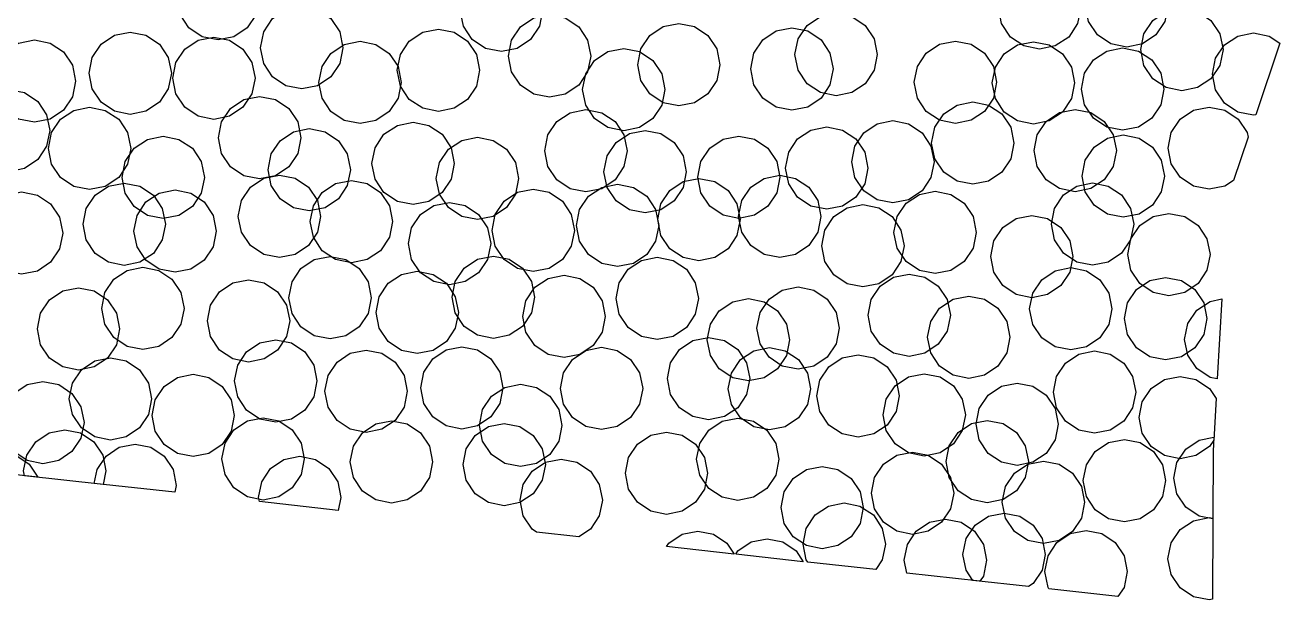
# Model space of a CAD drawing. Header units: millimetres. Extents: x -64 to 65, y -33 to 54.
# Drawn here: x -45.12 to -26.82, y -33.49 to -25.12 of the extents above; entities that cross this region are included whole.
import ezdxf

# ---------------------------------------------------------------- set-up
doc = ezdxf.new("R2010")
doc.units = ezdxf.units.MM

msp = doc.modelspace()

# ---------------------------------------------------------------- linework, layer by layer
for points in [[(-41.752, -24.963), (-41.882, -25.157), (-42.077, -25.287), (-42.306, -25.333), (-42.536, -25.287), (-42.731, -25.157), (-42.861, -24.963), (-42.906, -24.733), (-42.861, -24.503), (-42.731, -24.309), (-42.536, -24.179), (-42.306, -24.133), (-42.077, -24.179), (-41.882, -24.309), (-41.752, -24.503), (-41.706, -24.733), (-41.752, -24.963)], [(-37.621, -25.132), (-37.751, -25.327), (-37.946, -25.457), (-38.176, -25.503), (-38.405, -25.457), (-38.6, -25.327), (-38.73, -25.132), (-38.776, -24.903), (-38.73, -24.673), (-38.6, -24.478), (-38.405, -24.348), (-38.176, -24.303), (-37.946, -24.348), (-37.751, -24.478), (-37.621, -24.673), (-37.576, -24.903), (-37.621, -25.132)], [(-29.774, -25.096), (-29.904, -25.291), (-30.099, -25.421), (-30.329, -25.466), (-30.558, -25.421), (-30.753, -25.291), (-30.883, -25.096), (-30.929, -24.866), (-30.883, -24.637), (-30.753, -24.442), (-30.558, -24.312), (-30.329, -24.266), (-30.099, -24.312), (-29.904, -24.442), (-29.774, -24.637), (-29.729, -24.866), (-29.774, -25.096)], [(-28.504, -25.067), (-28.634, -25.261), (-28.829, -25.392), (-29.058, -25.437), (-29.288, -25.392), (-29.483, -25.261), (-29.613, -25.067), (-29.658, -24.837), (-29.613, -24.608), (-29.483, -24.413), (-29.288, -24.283), (-29.058, -24.237), (-28.829, -24.283), (-28.634, -24.413), (-28.504, -24.608), (-28.458, -24.837), (-28.504, -25.067)], [(-40.532, -25.677), (-40.662, -25.871), (-40.857, -26.001), (-41.087, -26.047), (-41.316, -26.001), (-41.511, -25.871), (-41.641, -25.677), (-41.687, -25.447), (-41.641, -25.217), (-41.511, -25.023), (-41.316, -24.893), (-41.087, -24.847), (-40.857, -24.893), (-40.662, -25.023), (-40.532, -25.217), (-40.487, -25.447), (-40.532, -25.677)], [(-27.699, -25.704), (-27.829, -25.899), (-28.024, -26.029), (-28.253, -26.074), (-28.483, -26.029), (-28.678, -25.899), (-28.808, -25.704), (-28.853, -25.474), (-28.808, -25.245), (-28.678, -25.05), (-28.483, -24.92), (-28.253, -24.874), (-28.024, -24.92), (-27.829, -25.05), (-27.699, -25.245), (-27.653, -25.474), (-27.699, -25.704)], [(-36.918, -25.797), (-37.048, -25.992), (-37.243, -26.122), (-37.473, -26.168), (-37.702, -26.122), (-37.897, -25.992), (-38.027, -25.797), (-38.073, -25.568), (-38.027, -25.338), (-37.897, -25.143), (-37.702, -25.013), (-37.473, -24.968), (-37.243, -25.013), (-37.048, -25.143), (-36.918, -25.338), (-36.873, -25.568), (-36.918, -25.797)], [(-32.74, -25.776), (-32.87, -25.971), (-33.065, -26.101), (-33.295, -26.147), (-33.524, -26.101), (-33.719, -25.971), (-33.849, -25.776), (-33.895, -25.547), (-33.849, -25.317), (-33.719, -25.122), (-33.524, -24.992), (-33.295, -24.947), (-33.065, -24.992), (-32.87, -25.122), (-32.74, -25.317), (-32.695, -25.547), (-32.74, -25.776)], [(-43.032, -26.048), (-43.162, -26.242), (-43.357, -26.372), (-43.586, -26.418), (-43.816, -26.372), (-44.011, -26.242), (-44.141, -26.048), (-44.186, -25.818), (-44.141, -25.588), (-44.011, -25.394), (-43.816, -25.264), (-43.586, -25.218), (-43.357, -25.264), (-43.162, -25.394), (-43.032, -25.588), (-42.986, -25.818), (-43.032, -26.048)], [(-38.539, -26.006), (-38.669, -26.2), (-38.864, -26.33), (-39.094, -26.376), (-39.323, -26.33), (-39.518, -26.2), (-39.648, -26.006), (-39.694, -25.776), (-39.648, -25.546), (-39.518, -25.352), (-39.323, -25.222), (-39.094, -25.176), (-38.864, -25.222), (-38.669, -25.352), (-38.539, -25.546), (-38.494, -25.776), (-38.539, -26.006)], [(-35.034, -25.924), (-35.164, -26.118), (-35.359, -26.248), (-35.588, -26.294), (-35.818, -26.248), (-36.013, -26.118), (-36.143, -25.924), (-36.188, -25.694), (-36.143, -25.465), (-36.013, -25.27), (-35.818, -25.14), (-35.588, -25.094), (-35.359, -25.14), (-35.164, -25.27), (-35.034, -25.465), (-34.988, -25.694), (-35.034, -25.924)], [(-33.385, -25.986), (-33.515, -26.181), (-33.709, -26.311), (-33.939, -26.356), (-34.169, -26.311), (-34.363, -26.181), (-34.493, -25.986), (-34.539, -25.756), (-34.493, -25.527), (-34.363, -25.332), (-34.169, -25.202), (-33.939, -25.156), (-33.709, -25.202), (-33.515, -25.332), (-33.385, -25.527), (-33.339, -25.756), (-33.385, -25.986)], [(-27.177, -26.425), (-27.209, -26.431), (-27.438, -26.385), (-27.633, -26.255), (-27.763, -26.061), (-27.809, -25.831), (-27.763, -25.601), (-27.633, -25.407), (-27.438, -25.277), (-27.209, -25.231), (-26.979, -25.277), (-26.824, -25.38), (-27.177, -26.425)], [(-44.43, -26.163), (-44.56, -26.357), (-44.754, -26.487), (-44.984, -26.533), (-45.214, -26.487), (-45.408, -26.357), (-45.538, -26.163), (-45.584, -25.933), (-45.538, -25.703), (-45.408, -25.509), (-45.214, -25.379), (-44.984, -25.333), (-44.754, -25.379), (-44.56, -25.509), (-44.43, -25.703), (-44.384, -25.933), (-44.43, -26.163)], [(-41.813, -26.121), (-41.943, -26.315), (-42.138, -26.445), (-42.367, -26.491), (-42.597, -26.445), (-42.791, -26.315), (-42.921, -26.121), (-42.967, -25.891), (-42.921, -25.661), (-42.791, -25.467), (-42.597, -25.337), (-42.367, -25.291), (-42.138, -25.337), (-41.943, -25.467), (-41.813, -25.661), (-41.767, -25.891), (-41.813, -26.121)], [(-39.682, -26.183), (-39.812, -26.377), (-40.006, -26.507), (-40.236, -26.553), (-40.466, -26.507), (-40.66, -26.377), (-40.79, -26.183), (-40.836, -25.953), (-40.79, -25.723), (-40.66, -25.529), (-40.466, -25.399), (-40.236, -25.353), (-40.006, -25.399), (-39.812, -25.529), (-39.682, -25.723), (-39.636, -25.953), (-39.682, -26.183)], [(-31.001, -26.18), (-31.131, -26.375), (-31.326, -26.505), (-31.556, -26.551), (-31.785, -26.505), (-31.98, -26.375), (-32.11, -26.18), (-32.156, -25.951), (-32.11, -25.721), (-31.98, -25.526), (-31.785, -25.396), (-31.556, -25.351), (-31.326, -25.396), (-31.131, -25.526), (-31.001, -25.721), (-30.956, -25.951), (-31.001, -26.18)], [(-29.865, -26.189), (-29.995, -26.384), (-30.189, -26.514), (-30.419, -26.559), (-30.649, -26.514), (-30.843, -26.384), (-30.973, -26.189), (-31.019, -25.959), (-30.973, -25.73), (-30.843, -25.535), (-30.649, -25.405), (-30.419, -25.359), (-30.189, -25.405), (-29.995, -25.535), (-29.865, -25.73), (-29.819, -25.959), (-29.865, -26.189)], [(-35.837, -26.286), (-35.967, -26.48), (-36.162, -26.61), (-36.392, -26.656), (-36.621, -26.61), (-36.816, -26.48), (-36.946, -26.286), (-36.992, -26.056), (-36.946, -25.827), (-36.816, -25.632), (-36.621, -25.502), (-36.392, -25.456), (-36.162, -25.502), (-35.967, -25.632), (-35.837, -25.827), (-35.792, -26.056), (-35.837, -26.286)], [(-28.562, -26.279), (-28.692, -26.474), (-28.887, -26.604), (-29.117, -26.65), (-29.346, -26.604), (-29.541, -26.474), (-29.671, -26.279), (-29.717, -26.05), (-29.671, -25.82), (-29.541, -25.625), (-29.346, -25.495), (-29.117, -25.45), (-28.887, -25.495), (-28.692, -25.625), (-28.562, -25.82), (-28.517, -26.05), (-28.562, -26.279)], [(-44.806, -26.884), (-44.936, -27.078), (-45.13, -27.208), (-45.36, -27.254), (-45.59, -27.208), (-45.784, -27.078), (-45.914, -26.884), (-45.96, -26.654), (-45.914, -26.424), (-45.784, -26.23), (-45.59, -26.1), (-45.36, -26.054), (-45.13, -26.1), (-44.936, -26.23), (-44.806, -26.424), (-44.76, -26.654), (-44.806, -26.884)], [(-41.145, -26.988), (-41.275, -27.183), (-41.47, -27.313), (-41.7, -27.359), (-41.929, -27.313), (-42.124, -27.183), (-42.254, -26.988), (-42.3, -26.759), (-42.254, -26.529), (-42.124, -26.334), (-41.929, -26.204), (-41.7, -26.159), (-41.47, -26.204), (-41.275, -26.334), (-41.145, -26.529), (-41.1, -26.759), (-41.145, -26.988)], [(-43.625, -27.144), (-43.755, -27.338), (-43.95, -27.468), (-44.179, -27.514), (-44.409, -27.468), (-44.603, -27.338), (-44.734, -27.144), (-44.779, -26.914), (-44.734, -26.684), (-44.603, -26.49), (-44.409, -26.36), (-44.179, -26.314), (-43.95, -26.36), (-43.755, -26.49), (-43.625, -26.684), (-43.579, -26.914), (-43.625, -27.144)], [(-30.748, -27.066), (-30.878, -27.26), (-31.072, -27.391), (-31.302, -27.436), (-31.532, -27.391), (-31.726, -27.26), (-31.856, -27.066), (-31.902, -26.836), (-31.856, -26.607), (-31.726, -26.412), (-31.532, -26.282), (-31.302, -26.236), (-31.072, -26.282), (-30.878, -26.412), (-30.748, -26.607), (-30.702, -26.836), (-30.748, -27.066)], [(-27.499, -27.381), (-27.626, -27.465), (-27.855, -27.511), (-28.085, -27.465), (-28.279, -27.335), (-28.409, -27.141), (-28.455, -26.911), (-28.409, -26.681), (-28.279, -26.487), (-28.085, -26.357), (-27.855, -26.311), (-27.626, -26.357), (-27.431, -26.487), (-27.301, -26.681), (-27.287, -26.751), (-27.499, -27.381)], [(-36.388, -27.178), (-36.518, -27.372), (-36.713, -27.502), (-36.942, -27.548), (-37.172, -27.502), (-37.366, -27.372), (-37.496, -27.178), (-37.542, -26.948), (-37.496, -26.718), (-37.366, -26.524), (-37.172, -26.394), (-36.942, -26.348), (-36.713, -26.394), (-36.518, -26.524), (-36.388, -26.718), (-36.342, -26.948), (-36.388, -27.178)], [(-31.912, -27.34), (-32.042, -27.535), (-32.237, -27.665), (-32.466, -27.71), (-32.696, -27.665), (-32.89, -27.535), (-33.02, -27.34), (-33.066, -27.11), (-33.02, -26.881), (-32.89, -26.686), (-32.696, -26.556), (-32.466, -26.51), (-32.237, -26.556), (-32.042, -26.686), (-31.912, -26.881), (-31.866, -27.11), (-31.912, -27.34)], [(-29.255, -27.177), (-29.385, -27.371), (-29.58, -27.501), (-29.809, -27.547), (-30.039, -27.501), (-30.233, -27.371), (-30.363, -27.177), (-30.409, -26.947), (-30.363, -26.717), (-30.233, -26.523), (-30.039, -26.393), (-29.809, -26.347), (-29.58, -26.393), (-29.385, -26.523), (-29.255, -26.717), (-29.209, -26.947), (-29.255, -27.177)], [(-40.422, -27.455), (-40.552, -27.65), (-40.746, -27.78), (-40.976, -27.826), (-41.205, -27.78), (-41.4, -27.65), (-41.53, -27.455), (-41.576, -27.226), (-41.53, -26.996), (-41.4, -26.802), (-41.205, -26.672), (-40.976, -26.626), (-40.746, -26.672), (-40.552, -26.802), (-40.422, -26.996), (-40.376, -27.226), (-40.422, -27.455)], [(-38.908, -27.363), (-39.038, -27.558), (-39.233, -27.688), (-39.463, -27.733), (-39.692, -27.688), (-39.887, -27.558), (-40.017, -27.363), (-40.063, -27.133), (-40.017, -26.904), (-39.887, -26.709), (-39.692, -26.579), (-39.463, -26.533), (-39.233, -26.579), (-39.038, -26.709), (-38.908, -26.904), (-38.863, -27.133), (-38.908, -27.363)], [(-35.526, -27.483), (-35.656, -27.678), (-35.85, -27.808), (-36.08, -27.854), (-36.309, -27.808), (-36.504, -27.678), (-36.634, -27.483), (-36.68, -27.254), (-36.634, -27.024), (-36.504, -26.829), (-36.309, -26.699), (-36.08, -26.654), (-35.85, -26.699), (-35.656, -26.829), (-35.526, -27.024), (-35.48, -27.254), (-35.526, -27.483)], [(-32.877, -27.43), (-33.007, -27.625), (-33.202, -27.755), (-33.431, -27.801), (-33.661, -27.755), (-33.856, -27.625), (-33.986, -27.43), (-34.031, -27.201), (-33.986, -26.971), (-33.856, -26.777), (-33.661, -26.647), (-33.431, -26.601), (-33.202, -26.647), (-33.007, -26.777), (-32.877, -26.971), (-32.831, -27.201), (-32.877, -27.43)], [(-42.551, -27.566), (-42.681, -27.761), (-42.876, -27.891), (-43.106, -27.937), (-43.335, -27.891), (-43.53, -27.761), (-43.66, -27.566), (-43.706, -27.337), (-43.66, -27.107), (-43.53, -26.913), (-43.335, -26.783), (-43.106, -26.737), (-42.876, -26.783), (-42.681, -26.913), (-42.551, -27.107), (-42.506, -27.337), (-42.551, -27.566)], [(-37.969, -27.581), (-38.1, -27.776), (-38.294, -27.906), (-38.524, -27.951), (-38.753, -27.906), (-38.948, -27.776), (-39.078, -27.581), (-39.124, -27.351), (-39.078, -27.122), (-38.948, -26.927), (-38.753, -26.797), (-38.524, -26.751), (-38.294, -26.797), (-38.1, -26.927), (-37.969, -27.122), (-37.924, -27.351), (-37.969, -27.581)], [(-34.158, -27.563), (-34.288, -27.758), (-34.483, -27.888), (-34.713, -27.934), (-34.942, -27.888), (-35.137, -27.758), (-35.267, -27.563), (-35.313, -27.334), (-35.267, -27.104), (-35.137, -26.909), (-34.942, -26.779), (-34.713, -26.734), (-34.483, -26.779), (-34.288, -26.909), (-34.158, -27.104), (-34.113, -27.334), (-34.158, -27.563)], [(-28.553, -27.547), (-28.683, -27.742), (-28.878, -27.872), (-29.107, -27.918), (-29.337, -27.872), (-29.532, -27.742), (-29.662, -27.547), (-29.707, -27.318), (-29.662, -27.088), (-29.532, -26.894), (-29.337, -26.764), (-29.107, -26.718), (-28.878, -26.764), (-28.683, -26.894), (-28.553, -27.088), (-28.507, -27.318), (-28.553, -27.547)], [(-43.12, -28.249), (-43.25, -28.444), (-43.445, -28.574), (-43.675, -28.62), (-43.904, -28.574), (-44.099, -28.444), (-44.229, -28.249), (-44.275, -28.02), (-44.229, -27.79), (-44.099, -27.595), (-43.904, -27.465), (-43.675, -27.42), (-43.445, -27.465), (-43.25, -27.595), (-43.12, -27.79), (-43.075, -28.02), (-43.12, -28.249)], [(-40.856, -28.134), (-40.987, -28.329), (-41.181, -28.459), (-41.411, -28.505), (-41.64, -28.459), (-41.835, -28.329), (-41.965, -28.134), (-42.011, -27.905), (-41.965, -27.675), (-41.835, -27.481), (-41.64, -27.35), (-41.411, -27.305), (-41.181, -27.35), (-40.987, -27.481), (-40.856, -27.675), (-40.811, -27.905), (-40.856, -28.134)], [(-39.808, -28.21), (-39.938, -28.405), (-40.133, -28.535), (-40.362, -28.581), (-40.592, -28.535), (-40.787, -28.405), (-40.917, -28.21), (-40.962, -27.981), (-40.917, -27.751), (-40.787, -27.556), (-40.592, -27.426), (-40.362, -27.381), (-40.133, -27.426), (-39.938, -27.556), (-39.808, -27.751), (-39.762, -27.981), (-39.808, -28.21)], [(-35.926, -28.266), (-36.056, -28.461), (-36.251, -28.591), (-36.48, -28.637), (-36.71, -28.591), (-36.905, -28.461), (-37.035, -28.266), (-37.08, -28.037), (-37.035, -27.807), (-36.905, -27.612), (-36.71, -27.482), (-36.48, -27.437), (-36.251, -27.482), (-36.056, -27.612), (-35.926, -27.807), (-35.88, -28.037), (-35.926, -28.266)], [(-34.74, -28.182), (-34.87, -28.376), (-35.064, -28.506), (-35.294, -28.552), (-35.523, -28.506), (-35.718, -28.376), (-35.848, -28.182), (-35.894, -27.952), (-35.848, -27.723), (-35.718, -27.528), (-35.523, -27.398), (-35.294, -27.352), (-35.064, -27.398), (-34.87, -27.528), (-34.74, -27.723), (-34.694, -27.952), (-34.74, -28.182)], [(-33.562, -28.135), (-33.692, -28.33), (-33.887, -28.46), (-34.116, -28.505), (-34.346, -28.46), (-34.54, -28.33), (-34.67, -28.135), (-34.716, -27.905), (-34.67, -27.676), (-34.54, -27.481), (-34.346, -27.351), (-34.116, -27.305), (-33.887, -27.351), (-33.692, -27.481), (-33.562, -27.676), (-33.516, -27.905), (-33.562, -28.135)], [(-29.002, -28.247), (-29.132, -28.442), (-29.326, -28.572), (-29.556, -28.618), (-29.786, -28.572), (-29.98, -28.442), (-30.11, -28.247), (-30.156, -28.018), (-30.11, -27.788), (-29.98, -27.593), (-29.786, -27.463), (-29.556, -27.418), (-29.326, -27.463), (-29.132, -27.593), (-29.002, -27.788), (-28.956, -28.018), (-29.002, -28.247)], [(-44.616, -28.378), (-44.747, -28.573), (-44.941, -28.703), (-45.171, -28.748), (-45.4, -28.703), (-45.595, -28.573), (-45.725, -28.378), (-45.771, -28.148), (-45.725, -27.919), (-45.595, -27.724), (-45.4, -27.594), (-45.171, -27.548), (-44.941, -27.594), (-44.747, -27.724), (-44.616, -27.919), (-44.571, -28.148), (-44.616, -28.378)], [(-42.379, -28.349), (-42.509, -28.543), (-42.704, -28.673), (-42.933, -28.719), (-43.163, -28.673), (-43.357, -28.543), (-43.487, -28.349), (-43.533, -28.119), (-43.487, -27.89), (-43.357, -27.695), (-43.163, -27.565), (-42.933, -27.519), (-42.704, -27.565), (-42.509, -27.695), (-42.379, -27.89), (-42.333, -28.119), (-42.379, -28.349)], [(-37.156, -28.338), (-37.286, -28.533), (-37.48, -28.663), (-37.71, -28.709), (-37.94, -28.663), (-38.134, -28.533), (-38.264, -28.338), (-38.31, -28.109), (-38.264, -27.879), (-38.134, -27.684), (-37.94, -27.554), (-37.71, -27.509), (-37.48, -27.554), (-37.286, -27.684), (-37.156, -27.879), (-37.11, -28.109), (-37.156, -28.338)], [(-31.297, -28.368), (-31.427, -28.563), (-31.621, -28.693), (-31.851, -28.738), (-32.081, -28.693), (-32.275, -28.563), (-32.405, -28.368), (-32.451, -28.138), (-32.405, -27.909), (-32.275, -27.714), (-32.081, -27.584), (-31.851, -27.538), (-31.621, -27.584), (-31.427, -27.714), (-31.297, -27.909), (-31.251, -28.138), (-31.297, -28.368)], [(-38.377, -28.532), (-38.507, -28.726), (-38.702, -28.856), (-38.931, -28.902), (-39.161, -28.856), (-39.356, -28.726), (-39.486, -28.532), (-39.531, -28.302), (-39.486, -28.072), (-39.356, -27.878), (-39.161, -27.748), (-38.931, -27.702), (-38.702, -27.748), (-38.507, -27.878), (-38.377, -28.072), (-38.331, -28.302), (-38.377, -28.532)], [(-32.349, -28.563), (-32.479, -28.758), (-32.673, -28.888), (-32.903, -28.933), (-33.133, -28.888), (-33.327, -28.758), (-33.457, -28.563), (-33.503, -28.333), (-33.457, -28.104), (-33.327, -27.909), (-33.133, -27.779), (-32.903, -27.733), (-32.673, -27.779), (-32.479, -27.909), (-32.349, -28.104), (-32.303, -28.333), (-32.349, -28.563)], [(-29.887, -28.72), (-30.017, -28.915), (-30.212, -29.045), (-30.441, -29.091), (-30.671, -29.045), (-30.865, -28.915), (-30.995, -28.72), (-31.041, -28.491), (-30.995, -28.261), (-30.865, -28.067), (-30.671, -27.937), (-30.441, -27.891), (-30.212, -27.937), (-30.017, -28.067), (-29.887, -28.261), (-29.841, -28.491), (-29.887, -28.72)], [(-27.888, -28.69), (-28.018, -28.885), (-28.212, -29.015), (-28.442, -29.061), (-28.672, -29.015), (-28.866, -28.885), (-28.996, -28.69), (-29.042, -28.461), (-28.996, -28.231), (-28.866, -28.036), (-28.672, -27.906), (-28.442, -27.861), (-28.212, -27.906), (-28.018, -28.036), (-27.888, -28.231), (-27.842, -28.461), (-27.888, -28.69)], [(-40.119, -29.32), (-40.249, -29.515), (-40.444, -29.645), (-40.674, -29.691), (-40.903, -29.645), (-41.098, -29.515), (-41.228, -29.32), (-41.274, -29.091), (-41.228, -28.861), (-41.098, -28.666), (-40.903, -28.536), (-40.674, -28.491), (-40.444, -28.536), (-40.249, -28.666), (-40.119, -28.861), (-40.074, -29.091), (-40.119, -29.32)], [(-37.738, -29.313), (-37.868, -29.508), (-38.063, -29.638), (-38.292, -29.684), (-38.522, -29.638), (-38.717, -29.508), (-38.847, -29.313), (-38.892, -29.084), (-38.847, -28.854), (-38.717, -28.659), (-38.522, -28.529), (-38.292, -28.484), (-38.063, -28.529), (-37.868, -28.659), (-37.738, -28.854), (-37.692, -29.084), (-37.738, -29.313)], [(-35.348, -29.331), (-35.478, -29.526), (-35.673, -29.656), (-35.902, -29.702), (-36.132, -29.656), (-36.326, -29.526), (-36.456, -29.331), (-36.502, -29.102), (-36.456, -28.872), (-36.326, -28.677), (-36.132, -28.547), (-35.902, -28.502), (-35.673, -28.547), (-35.478, -28.677), (-35.348, -28.872), (-35.302, -29.102), (-35.348, -29.331)], [(-42.847, -29.476), (-42.978, -29.671), (-43.172, -29.801), (-43.402, -29.847), (-43.631, -29.801), (-43.826, -29.671), (-43.956, -29.476), (-44.002, -29.247), (-43.956, -29.017), (-43.826, -28.822), (-43.631, -28.692), (-43.402, -28.647), (-43.172, -28.692), (-42.978, -28.822), (-42.847, -29.017), (-42.802, -29.247), (-42.847, -29.476)], [(-38.847, -29.535), (-38.977, -29.73), (-39.172, -29.86), (-39.401, -29.906), (-39.631, -29.86), (-39.825, -29.73), (-39.956, -29.535), (-40.001, -29.306), (-39.956, -29.076), (-39.825, -28.881), (-39.631, -28.751), (-39.401, -28.706), (-39.172, -28.751), (-38.977, -28.881), (-38.847, -29.076), (-38.801, -29.306), (-38.847, -29.535)], [(-29.318, -29.482), (-29.448, -29.676), (-29.643, -29.806), (-29.873, -29.852), (-30.102, -29.806), (-30.297, -29.676), (-30.427, -29.482), (-30.473, -29.252), (-30.427, -29.022), (-30.297, -28.828), (-30.102, -28.698), (-29.873, -28.652), (-29.643, -28.698), (-29.448, -28.828), (-29.318, -29.022), (-29.273, -29.252), (-29.318, -29.482)], [(-41.308, -29.658), (-41.438, -29.853), (-41.633, -29.983), (-41.862, -30.029), (-42.092, -29.983), (-42.287, -29.853), (-42.417, -29.658), (-42.462, -29.429), (-42.417, -29.199), (-42.287, -29.005), (-42.092, -28.875), (-41.862, -28.829), (-41.633, -28.875), (-41.438, -29.005), (-41.308, -29.199), (-41.262, -29.429), (-41.308, -29.658)], [(-36.708, -29.593), (-36.838, -29.788), (-37.033, -29.918), (-37.262, -29.964), (-37.492, -29.918), (-37.687, -29.788), (-37.817, -29.593), (-37.862, -29.364), (-37.817, -29.134), (-37.687, -28.939), (-37.492, -28.809), (-37.262, -28.764), (-37.033, -28.809), (-36.838, -28.939), (-36.708, -29.134), (-36.662, -29.364), (-36.708, -29.593)], [(-31.675, -29.576), (-31.805, -29.77), (-32, -29.9), (-32.229, -29.946), (-32.459, -29.9), (-32.653, -29.77), (-32.784, -29.576), (-32.829, -29.346), (-32.784, -29.116), (-32.653, -28.922), (-32.459, -28.792), (-32.229, -28.746), (-32, -28.792), (-31.805, -28.922), (-31.675, -29.116), (-31.629, -29.346), (-31.675, -29.576)], [(-27.935, -29.625), (-28.065, -29.82), (-28.26, -29.95), (-28.49, -29.995), (-28.719, -29.95), (-28.914, -29.82), (-29.044, -29.625), (-29.09, -29.395), (-29.044, -29.166), (-28.914, -28.971), (-28.719, -28.841), (-28.49, -28.795), (-28.26, -28.841), (-28.065, -28.971), (-27.935, -29.166), (-27.89, -29.395), (-27.935, -29.625)], [(-43.787, -29.776), (-43.917, -29.97), (-44.111, -30.1), (-44.341, -30.146), (-44.571, -30.1), (-44.765, -29.97), (-44.895, -29.776), (-44.941, -29.546), (-44.895, -29.316), (-44.765, -29.122), (-44.571, -28.992), (-44.341, -28.946), (-44.111, -28.992), (-43.917, -29.122), (-43.787, -29.316), (-43.741, -29.546), (-43.787, -29.776)], [(-33.295, -29.764), (-33.425, -29.959), (-33.619, -30.089), (-33.849, -30.134), (-34.079, -30.089), (-34.273, -29.959), (-34.403, -29.764), (-34.449, -29.534), (-34.403, -29.305), (-34.273, -29.11), (-34.079, -28.98), (-33.849, -28.934), (-33.619, -28.98), (-33.425, -29.11), (-33.295, -29.305), (-33.249, -29.534), (-33.295, -29.764)], [(-30.806, -29.896), (-30.936, -30.09), (-31.131, -30.221), (-31.361, -30.266), (-31.59, -30.221), (-31.785, -30.09), (-31.915, -29.896), (-31.961, -29.666), (-31.915, -29.437), (-31.785, -29.242), (-31.59, -29.112), (-31.361, -29.066), (-31.131, -29.112), (-30.936, -29.242), (-30.806, -29.437), (-30.761, -29.666), (-30.806, -29.896)], [(-34.019, -29.934), (-34.149, -30.129), (-34.344, -30.259), (-34.573, -30.304), (-34.803, -30.259), (-34.998, -30.129), (-35.128, -29.934), (-35.173, -29.704), (-35.128, -29.475), (-34.998, -29.28), (-34.803, -29.15), (-34.573, -29.104), (-34.344, -29.15), (-34.149, -29.28), (-34.019, -29.475), (-33.973, -29.704), (-34.019, -29.934)], [(-27.738, -30.273), (-27.843, -30.252), (-28.037, -30.122), (-28.167, -29.927), (-28.213, -29.698), (-28.167, -29.468), (-28.037, -29.274), (-27.843, -29.144), (-27.671, -29.109), (-27.738, -30.273)], [(-40.912, -30.534), (-41.042, -30.729), (-41.236, -30.859), (-41.466, -30.904), (-41.696, -30.859), (-41.89, -30.729), (-42.02, -30.534), (-42.066, -30.304), (-42.02, -30.075), (-41.89, -29.88), (-41.696, -29.75), (-41.466, -29.704), (-41.236, -29.75), (-41.042, -29.88), (-40.912, -30.075), (-40.866, -30.304), (-40.912, -30.534)], [(-38.197, -30.634), (-38.327, -30.829), (-38.522, -30.959), (-38.752, -31.005), (-38.981, -30.959), (-39.176, -30.829), (-39.306, -30.634), (-39.352, -30.405), (-39.306, -30.175), (-39.176, -29.98), (-38.981, -29.85), (-38.752, -29.805), (-38.522, -29.85), (-38.327, -29.98), (-38.197, -30.175), (-38.152, -30.405), (-38.197, -30.634)], [(-36.161, -30.643), (-36.291, -30.838), (-36.486, -30.968), (-36.715, -31.013), (-36.945, -30.968), (-37.139, -30.838), (-37.27, -30.643), (-37.315, -30.413), (-37.27, -30.184), (-37.139, -29.989), (-36.945, -29.859), (-36.715, -29.813), (-36.486, -29.859), (-36.291, -29.989), (-36.161, -30.184), (-36.115, -30.413), (-36.161, -30.643)], [(-34.6, -30.499), (-34.73, -30.694), (-34.924, -30.824), (-35.154, -30.869), (-35.384, -30.824), (-35.578, -30.694), (-35.708, -30.499), (-35.754, -30.269), (-35.708, -30.04), (-35.578, -29.845), (-35.384, -29.715), (-35.154, -29.669), (-34.924, -29.715), (-34.73, -29.845), (-34.6, -30.04), (-34.554, -30.269), (-34.6, -30.499)], [(-33.712, -30.647), (-33.842, -30.842), (-34.037, -30.972), (-34.267, -31.018), (-34.496, -30.972), (-34.691, -30.842), (-34.821, -30.647), (-34.867, -30.418), (-34.821, -30.188), (-34.691, -29.993), (-34.496, -29.863), (-34.267, -29.818), (-34.037, -29.863), (-33.842, -29.993), (-33.712, -30.188), (-33.667, -30.418), (-33.712, -30.647)], [(-43.321, -30.795), (-43.451, -30.989), (-43.645, -31.119), (-43.875, -31.165), (-44.105, -31.119), (-44.299, -30.989), (-44.429, -30.795), (-44.475, -30.565), (-44.429, -30.335), (-44.299, -30.141), (-44.105, -30.011), (-43.875, -29.965), (-43.645, -30.011), (-43.451, -30.141), (-43.321, -30.335), (-43.275, -30.565), (-43.321, -30.795)], [(-39.594, -30.685), (-39.724, -30.879), (-39.918, -31.009), (-40.148, -31.055), (-40.378, -31.009), (-40.572, -30.879), (-40.702, -30.685), (-40.748, -30.455), (-40.702, -30.225), (-40.572, -30.031), (-40.378, -29.901), (-40.148, -29.855), (-39.918, -29.901), (-39.724, -30.031), (-39.594, -30.225), (-39.548, -30.455), (-39.594, -30.685)], [(-32.421, -30.751), (-32.551, -30.946), (-32.746, -31.076), (-32.975, -31.121), (-33.205, -31.076), (-33.399, -30.946), (-33.53, -30.751), (-33.575, -30.521), (-33.53, -30.292), (-33.399, -30.097), (-33.205, -29.967), (-32.975, -29.921), (-32.746, -29.967), (-32.551, -30.097), (-32.421, -30.292), (-32.375, -30.521), (-32.421, -30.751)], [(-28.972, -30.696), (-29.102, -30.891), (-29.297, -31.021), (-29.526, -31.067), (-29.756, -31.021), (-29.951, -30.891), (-30.081, -30.696), (-30.126, -30.467), (-30.081, -30.237), (-29.951, -30.043), (-29.756, -29.912), (-29.526, -29.867), (-29.297, -29.912), (-29.102, -30.043), (-28.972, -30.237), (-28.926, -30.467), (-28.972, -30.696)], [(-44.306, -31.139), (-44.436, -31.334), (-44.63, -31.464), (-44.86, -31.51), (-45.089, -31.464), (-45.284, -31.334), (-45.414, -31.139), (-45.46, -30.91), (-45.414, -30.68), (-45.284, -30.485), (-45.089, -30.355), (-44.86, -30.31), (-44.63, -30.355), (-44.436, -30.485), (-44.306, -30.68), (-44.26, -30.91), (-44.306, -31.139)], [(-42.115, -31.036), (-42.245, -31.231), (-42.439, -31.361), (-42.669, -31.407), (-42.899, -31.361), (-43.093, -31.231), (-43.223, -31.036), (-43.269, -30.807), (-43.223, -30.577), (-43.093, -30.383), (-42.899, -30.253), (-42.669, -30.207), (-42.439, -30.253), (-42.245, -30.383), (-42.115, -30.577), (-42.069, -30.807), (-42.115, -31.036)], [(-37.34, -31.181), (-37.47, -31.376), (-37.665, -31.506), (-37.895, -31.552), (-38.124, -31.506), (-38.319, -31.376), (-38.449, -31.181), (-38.495, -30.952), (-38.449, -30.722), (-38.319, -30.527), (-38.124, -30.397), (-37.895, -30.352), (-37.665, -30.397), (-37.47, -30.527), (-37.34, -30.722), (-37.295, -30.952), (-37.34, -31.181)], [(-31.455, -31.027), (-31.585, -31.222), (-31.78, -31.352), (-32.01, -31.398), (-32.239, -31.352), (-32.434, -31.222), (-32.564, -31.027), (-32.61, -30.798), (-32.564, -30.568), (-32.434, -30.374), (-32.239, -30.243), (-32.01, -30.198), (-31.78, -30.243), (-31.585, -30.374), (-31.455, -30.568), (-31.41, -30.798), (-31.455, -31.027)], [(-30.1, -31.164), (-30.23, -31.359), (-30.425, -31.489), (-30.655, -31.535), (-30.884, -31.489), (-31.079, -31.359), (-31.209, -31.164), (-31.255, -30.935), (-31.209, -30.705), (-31.079, -30.511), (-30.884, -30.381), (-30.655, -30.335), (-30.425, -30.381), (-30.23, -30.511), (-30.1, -30.705), (-30.055, -30.935), (-30.1, -31.164)], [(-27.789, -31.165), (-27.853, -31.261), (-28.048, -31.391), (-28.277, -31.437), (-28.507, -31.391), (-28.702, -31.261), (-28.832, -31.067), (-28.877, -30.837), (-28.832, -30.607), (-28.702, -30.413), (-28.507, -30.283), (-28.277, -30.237), (-28.048, -30.283), (-27.853, -30.413), (-27.754, -30.561), (-27.789, -31.165)], [(-41.095, -31.668), (-41.225, -31.863), (-41.42, -31.993), (-41.65, -32.039), (-41.879, -31.993), (-42.074, -31.863), (-42.204, -31.668), (-42.25, -31.439), (-42.204, -31.209), (-42.074, -31.014), (-41.879, -30.884), (-41.65, -30.839), (-41.42, -30.884), (-41.225, -31.014), (-41.095, -31.209), (-41.05, -31.439), (-41.095, -31.668)], [(-39.223, -31.713), (-39.353, -31.908), (-39.548, -32.038), (-39.778, -32.084), (-40.007, -32.038), (-40.202, -31.908), (-40.332, -31.713), (-40.378, -31.484), (-40.332, -31.254), (-40.202, -31.06), (-40.007, -30.929), (-39.778, -30.884), (-39.548, -30.929), (-39.353, -31.06), (-39.223, -31.254), (-39.178, -31.484), (-39.223, -31.713)], [(-34.174, -31.675), (-34.304, -31.869), (-34.498, -31.999), (-34.728, -32.045), (-34.958, -31.999), (-35.152, -31.869), (-35.282, -31.675), (-35.328, -31.445), (-35.282, -31.215), (-35.152, -31.021), (-34.958, -30.891), (-34.728, -30.845), (-34.498, -30.891), (-34.304, -31.021), (-34.174, -31.215), (-34.128, -31.445), (-34.174, -31.675)], [(-30.536, -31.709), (-30.667, -31.904), (-30.861, -32.034), (-31.091, -32.08), (-31.32, -32.034), (-31.515, -31.904), (-31.645, -31.709), (-31.691, -31.48), (-31.645, -31.25), (-31.515, -31.055), (-31.32, -30.925), (-31.091, -30.88), (-30.861, -30.925), (-30.667, -31.055), (-30.536, -31.25), (-30.491, -31.48), (-30.536, -31.709)], [(-45.127, -31.685), (-45.141, -31.614), (-45.095, -31.385), (-44.965, -31.19), (-44.77, -31.06), (-44.541, -31.014), (-44.311, -31.06), (-44.117, -31.19), (-43.986, -31.385), (-43.941, -31.614), (-43.98, -31.812), (-45.127, -31.685)], [(-37.58, -31.752), (-37.71, -31.947), (-37.905, -32.077), (-38.134, -32.123), (-38.364, -32.077), (-38.558, -31.947), (-38.689, -31.752), (-38.734, -31.523), (-38.689, -31.293), (-38.558, -31.098), (-38.364, -30.968), (-38.134, -30.923), (-37.905, -30.968), (-37.71, -31.098), (-37.58, -31.293), (-37.534, -31.523), (-37.58, -31.752)], [(-35.214, -31.879), (-35.344, -32.073), (-35.539, -32.204), (-35.768, -32.249), (-35.998, -32.204), (-36.192, -32.073), (-36.322, -31.879), (-36.368, -31.649), (-36.322, -31.42), (-36.192, -31.225), (-35.998, -31.095), (-35.768, -31.049), (-35.539, -31.095), (-35.344, -31.225), (-35.214, -31.42), (-35.168, -31.649), (-35.214, -31.879)], [(-44.111, -31.797), (-44.071, -31.596), (-43.94, -31.402), (-43.746, -31.271), (-43.516, -31.226), (-43.287, -31.271), (-43.092, -31.402), (-42.962, -31.596), (-42.916, -31.826), (-42.936, -31.927), (-44.111, -31.797)], [(-28.537, -31.987), (-28.667, -32.182), (-28.862, -32.312), (-29.091, -32.357), (-29.321, -32.312), (-29.516, -32.182), (-29.646, -31.987), (-29.691, -31.757), (-29.646, -31.528), (-29.516, -31.333), (-29.321, -31.203), (-29.091, -31.157), (-28.862, -31.203), (-28.667, -31.333), (-28.537, -31.528), (-28.491, -31.757), (-28.537, -31.987)], [(-27.798, -31.327), (-27.802, -32.314), (-28.002, -32.275), (-28.197, -32.145), (-28.327, -31.95), (-28.372, -31.72), (-28.327, -31.491), (-28.197, -31.296), (-28.002, -31.166), (-27.786, -31.123), (-27.798, -31.327)], [(-45.961, -31.593), (-45.909, -31.516), (-45.714, -31.385), (-45.485, -31.34), (-45.255, -31.385), (-45.061, -31.516), (-44.933, -31.707), (-45.961, -31.593)], [(-41.704, -32.063), (-41.716, -32.002), (-41.67, -31.773), (-41.54, -31.578), (-41.345, -31.448), (-41.116, -31.402), (-40.886, -31.448), (-40.691, -31.578), (-40.561, -31.773), (-40.516, -32.002), (-40.553, -32.19), (-41.704, -32.063)], [(-37.664, -32.509), (-37.727, -32.466), (-37.857, -32.272), (-37.902, -32.042), (-37.857, -31.813), (-37.727, -31.618), (-37.532, -31.488), (-37.302, -31.442), (-37.073, -31.488), (-36.878, -31.618), (-36.748, -31.813), (-36.702, -32.042), (-36.748, -32.272), (-36.878, -32.466), (-37.044, -32.577), (-37.664, -32.509)], [(-31.626, -32.17), (-31.756, -32.364), (-31.951, -32.495), (-32.18, -32.54), (-32.41, -32.495), (-32.604, -32.364), (-32.734, -32.17), (-32.78, -31.94), (-32.734, -31.711), (-32.604, -31.516), (-32.41, -31.386), (-32.18, -31.34), (-31.951, -31.386), (-31.756, -31.516), (-31.626, -31.711), (-31.58, -31.94), (-31.626, -32.17)], [(-32.943, -32.38), (-33.073, -32.574), (-33.268, -32.704), (-33.498, -32.75), (-33.727, -32.704), (-33.922, -32.574), (-34.052, -32.38), (-34.098, -32.15), (-34.052, -31.921), (-33.922, -31.726), (-33.727, -31.596), (-33.498, -31.55), (-33.268, -31.596), (-33.073, -31.726), (-32.943, -31.921), (-32.898, -32.15), (-32.943, -32.38)], [(-29.717, -32.302), (-29.847, -32.497), (-30.042, -32.627), (-30.272, -32.673), (-30.501, -32.627), (-30.696, -32.497), (-30.826, -32.302), (-30.872, -32.073), (-30.826, -31.843), (-30.696, -31.648), (-30.501, -31.518), (-30.272, -31.473), (-30.042, -31.518), (-29.847, -31.648), (-29.717, -31.843), (-29.672, -32.073), (-29.717, -32.302)], [(-33.708, -32.945), (-33.731, -32.911), (-33.776, -32.681), (-33.731, -32.452), (-33.6, -32.257), (-33.406, -32.127), (-33.176, -32.081), (-32.947, -32.127), (-32.752, -32.257), (-32.622, -32.452), (-32.576, -32.681), (-32.622, -32.911), (-32.718, -33.054), (-33.708, -32.945)], [(-32.265, -33.104), (-32.302, -32.917), (-32.256, -32.688), (-32.126, -32.493), (-31.931, -32.363), (-31.702, -32.317), (-31.472, -32.363), (-31.278, -32.493), (-31.148, -32.688), (-31.102, -32.917), (-31.148, -33.147), (-31.198, -33.222), (-32.265, -33.104)], [(-31.299, -33.211), (-31.4, -33.06), (-31.445, -32.831), (-31.4, -32.601), (-31.269, -32.407), (-31.075, -32.276), (-30.845, -32.231), (-30.616, -32.276), (-30.421, -32.407), (-30.291, -32.601), (-30.245, -32.831), (-30.291, -33.06), (-30.421, -33.255), (-30.488, -33.3), (-31.299, -33.211)], [(-27.808, -33.485), (-27.856, -33.495), (-28.086, -33.449), (-28.28, -33.319), (-28.41, -33.125), (-28.456, -32.895), (-28.41, -32.665), (-28.28, -32.471), (-28.086, -32.341), (-27.856, -32.295), (-27.802, -32.306), (-27.808, -33.485)], [(-35.768, -32.718), (-35.735, -32.669), (-35.54, -32.539), (-35.311, -32.493), (-35.081, -32.539), (-34.886, -32.669), (-34.781, -32.827), (-35.768, -32.718)], [(-30.191, -33.333), (-30.205, -33.312), (-30.251, -33.083), (-30.205, -32.853), (-30.075, -32.658), (-29.88, -32.528), (-29.651, -32.483), (-29.421, -32.528), (-29.227, -32.658), (-29.096, -32.853), (-29.051, -33.083), (-29.096, -33.312), (-29.185, -33.444), (-30.191, -33.333)], [(-34.759, -32.829), (-34.726, -32.781), (-34.532, -32.651), (-34.302, -32.605), (-34.072, -32.651), (-33.878, -32.781), (-33.773, -32.938), (-34.759, -32.829)]]:
    msp.add_lwpolyline(points, close=True)

doc.saveas('drawing.dxf')
